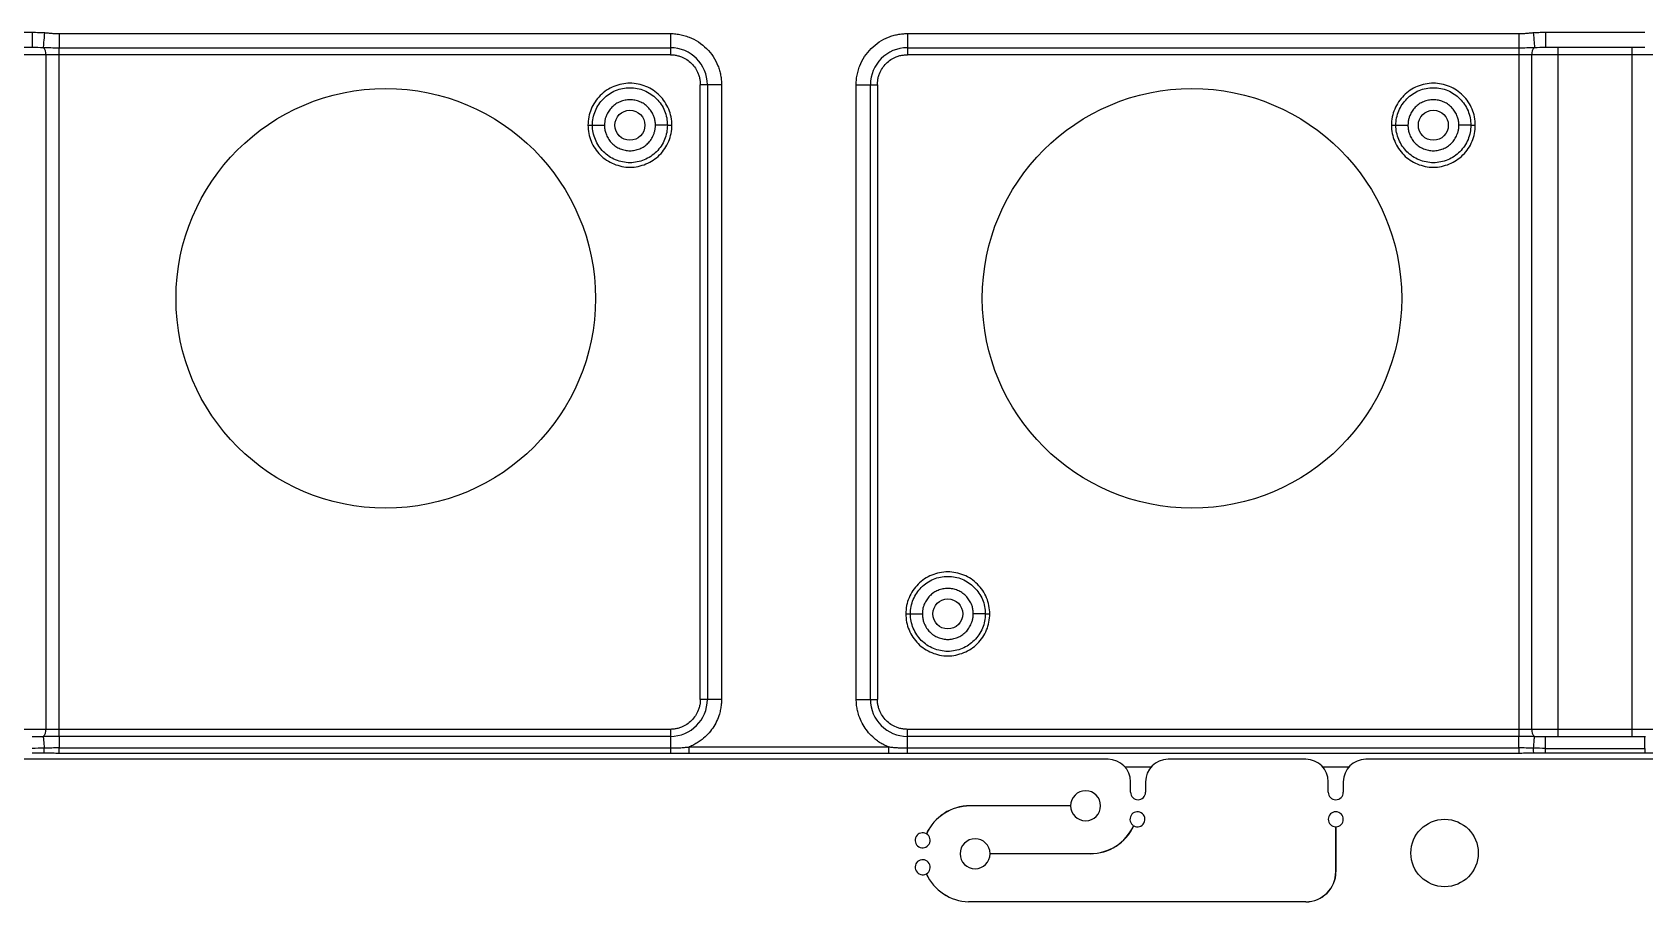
# Model space of a CAD drawing. Header units: millimetres. Extents: x -1 to 1576, y 30 to 633.
# Drawn here: x 930.4 to 1038, y 421 to 479.1 of the extents above; entities that cross this region are included whole.
import ezdxf

# ---------------------------------------------------------------- set-up
doc = ezdxf.new("R2010")
doc.units = ezdxf.units.MM

msp = doc.modelspace()

# ---------------------------------------------------------------- linework, layer by layer
at = {"color": 7, "linetype": 'Continuous', "lineweight": 25}
for p, q in [((923.77, 479.05), (930.39, 479.05)), ((1031.41, 479.05), (1038.03, 479.05)), ((923.77, 478.05), (930.39, 478.05)), ((932.18, 478.97), (972.99, 478.97)), ((932.18, 478.02), (972.99, 478.02)), ((932.18, 432.08), (932.18, 478.02)), ((972.99, 478.97), (972.99, 477.55)), ((988.81, 478.97), (1029.62, 478.97)), ((988.81, 478.97), (988.81, 477.55)), ((988.81, 478.02), (1029.62, 478.02)), ((1029.62, 478.02), (1029.62, 432.08)), ((1031.36, 478.05), (1031.41, 478.06)), ((1031.41, 478.05), (1038.03, 478.05)), ((1032.24, 478.05), (1032.24, 432.05)), ((1037.2, 432.05), (1037.2, 478.05)), ((972.99, 477.55), (881.17, 477.55)), ((931.31, 477.55), (931.31, 432.55)), ((1080.63, 477.55), (988.81, 477.55)), ((1030.5, 432.55), (1030.5, 477.55)), ((976.41, 475.55), (974.99, 475.55)), ((974.99, 434.55), (974.99, 475.55)), ((975.46, 475.55), (975.46, 434.55)), ((976.41, 475.55), (976.41, 434.55)), ((985.4, 434.55), (985.4, 475.55)), ((985.4, 475.55), (986.81, 475.55)), ((986.34, 434.55), (986.34, 475.55)), ((986.81, 475.55), (986.81, 434.55)), ((976.41, 434.55), (974.99, 434.55)), ((985.4, 434.55), (986.81, 434.55)), ((972.99, 432.55), (881.17, 432.55)), ((930.44, 432.05), (930.39, 432.05)), ((972.99, 432.08), (932.18, 432.08)), ((972.99, 432.55), (972.99, 431.31)), ((988.81, 431.31), (988.81, 432.55)), ((1080.63, 432.55), (988.81, 432.55)), ((1029.62, 432.08), (988.81, 432.08)), ((1031.41, 432.04), (1031.31, 432.05)), ((1038.03, 432.05), (1031.41, 432.05)), ((1038.08, 432.05), (1038.03, 432.05)), ((932.18, 431.31), (972.99, 431.31)), ((972.99, 430.94), (932.18, 430.94)), ((974.25, 431.38), (987.55, 431.38)), ((987.55, 430.94), (974.25, 430.94)), ((988.81, 431.31), (1029.62, 431.31)), ((1029.62, 430.94), (988.81, 430.94)), ((1031.41, 431.28), (1038.03, 431.28)), ((1038.03, 430.95), (1031.41, 430.95)), ((1038.03, 431.28), (1038.03, 430.95)), ((1002.21, 430.55), (911.77, 430.55)), ((1003.33, 430.05), (1005.09, 430.05)), ((1015.41, 430.55), (1006.21, 430.55)), ((1016.53, 430.05), (1018.29, 430.05)), ((1109.85, 430.55), (1019.41, 430.55)), ((1003.71, 428.35), (1003.71, 429.05)), ((1004.71, 429.05), (1004.71, 428.35)), ((1016.91, 428.35), (1016.91, 429.05)), ((1017.91, 429.05), (1017.91, 428.35)), ((992.99, 427.46), (999.71, 427.46)), ((999.71, 427.45), (992.99, 427.45)), ((1017.41, 423.05), (1017.41, 426.05)), ((1017.42, 426.05), (1017.42, 423.05)), ((994.33, 424.26), (1001.01, 424.26)), ((1001.01, 424.25), (994.33, 424.25)), ((992.9, 421.06), (1015.41, 421.06)), ((1015.41, 421.05), (992.9, 421.05))]:
    msp.add_line(p, q, dxfattribs=at)
for centre, radius in [((953.99, 461.3), 14), ((1007.81, 461.3), 14), ((1024.67, 424.3), 2.25)]:
    msp.add_circle(centre, radius, dxfattribs=at)
at = {"color": 141}
for centre in [(970.29, 472.85), (1023.92, 472.85), (991.51, 440.25)]:
    msp.add_circle(centre, 1, dxfattribs=at)
at = {"color": 7, "linetype": 'Continuous', "lineweight": 25}
for centre, radius, start, end in [((930.75, 477.63), 0.562, 352.1767, 47.5651), ((972.99, 475.55), 2.47, 0, 90), ((988.81, 475.55), 2.47, 90, 180), ((1031.05, 477.63), 0.562, 132.435, 187.8232), ((972.99, 434.55), 2.47, 270, 360), ((988.81, 434.55), 2.47, 180, 270), ((930.75, 432.48), 0.562, 312.435, 7.8232), ((1031.05, 432.48), 0.562, 172.1767, 227.5651), ((1002.21, 429.05), 1.5, 360, 90), ((1006.21, 429.05), 1.5, 90, 180), ((1015.41, 429.05), 1.5, 0, 90), ((1019.41, 429.05), 1.5, 90, 180), ((1000.71, 427.45), 1, 180.2864, 179.714), ((992.99, 424.25), 3.2, 90.0002, 155.3911), ((992.99, 424.25), 3.19, 90.0002, 155.4086), ((1004.21, 428.35), 0.5, 180, 360), ((1017.41, 428.35), 0.5, 180, 0), ((1004.17, 426.55), 0.5, 240.4, 239.2487), ((1017.41, 426.55), 0.5, 270.573, 269.427), ((989.83, 425.15), 0.5, 60.4208, 59.27), ((993.33, 424.25), 1, 0.2867, 359.7138), ((1001.01, 427.45), 3.19, 270.0002, 335.4017), ((1001.01, 427.45), 3.2, 270.0002, 335.3842), ((989.83, 423.35), 0.5, 300.7523, 299.6009), ((1015.41, 423.05), 2.01, 270, 0), ((1015.41, 423.05), 2, 270, 360), ((992.99, 424.25), 3.21, 204.6144, 268.4153), ((992.99, 424.25), 3.2, 204.597, 268.4128)]:
    msp.add_arc(centre, radius, start, end, dxfattribs=at)
for points, knots in [([(930.39, 479.05), (930.54, 479.05), (930.82, 479.05), (931.09, 479.03), (931.21, 479.03)], [0, 0, 0, 0, 0.5562128, 1, 1, 1, 1]), ([(930.39, 479.05), (930.39, 478.92), (930.39, 478.79), (930.39, 478.55), (930.39, 478.44), (930.39, 478.25), (930.39, 478.18), (930.39, 478.08), (930.39, 478.05), (930.39, 478.05)], [0, 0, 0, 0, 0.25, 0.25, 0.5, 0.5, 0.75, 0.75, 1, 1, 1, 1]), ([(931.21, 479.03), (931.19, 478.79), (931.17, 478.56), (931.14, 478.21), (931.13, 478.08), (931.13, 478.04)], [0, 0, 0, 0, 0.5, 0.5, 1, 1, 1, 1]), ([(931.21, 479.03), (931.29, 479.02), (931.46, 479.01), (931.71, 478.98), (931.95, 478.97), (932.1, 478.97), (932.18, 478.97)], [0, 0, 0, 0, 0.26275, 0.514851, 0.767475, 1, 1, 1, 1]), ([(1029.62, 478.97), (1029.7, 478.97), (1029.86, 478.97), (1030.09, 478.98), (1030.34, 479.01), (1030.51, 479.02), (1030.59, 479.03)], [0, 0, 0, 0, 0.232371, 0.485289, 0.737412, 1, 1, 1, 1]), ([(1030.59, 479.03), (1030.65, 479.03), (1030.77, 479.04), (1030.96, 479.05), (1031.18, 479.05), (1031.33, 479.05), (1031.41, 479.05)], [0, 0, 0, 0, 0.207871, 0.443757, 0.707773, 1, 1, 1, 1]), ([(1030.59, 479.03), (1030.61, 478.79), (1030.63, 478.56), (1030.66, 478.21), (1030.67, 478.08), (1030.67, 478.04)], [0, 0, 0, 0, 0.5, 0.5, 1, 1, 1, 1]), ([(1031.41, 479.05), (1031.41, 478.79), (1031.41, 478.53), (1031.41, 478.16), (1031.41, 478.05), (1031.41, 478.05)], [0, 0, 0, 0, 0.5, 0.5, 1, 1, 1, 1]), ([(932.18, 478.97), (932.18, 478.76), (932.18, 478.56), (932.18, 478.22), (932.18, 478.09), (932.18, 478.02)], [0, 0, 0, 0, 0.5, 0.5, 1, 1, 1, 1]), ([(972.99, 478.97), (973.05, 478.97), (973.18, 478.96), (973.36, 478.95), (973.54, 478.92), (973.72, 478.89), (973.9, 478.85), (974.07, 478.79), (974.41, 478.67), (974.88, 478.43), (975.42, 477.98), (975.87, 477.44), (976.13, 476.93), (976.28, 476.51), (976.35, 476.19), (976.4, 475.88), (976.4, 475.66), (976.41, 475.55)], [0, 0, 0, 0, 0.034552, 0.068858, 0.103016, 0.137128, 0.171294, 0.205615, 0.240191, 0.37006, 0.500029, 0.629897, 0.759866, 0.820152, 0.879909, 0.939678, 1, 1, 1, 1]), ([(985.4, 475.55), (985.4, 475.61), (985.4, 475.74), (985.41, 475.92), (985.44, 476.1), (985.47, 476.28), (985.52, 476.46), (985.57, 476.64), (985.69, 476.97), (985.94, 477.44), (986.38, 477.98), (986.92, 478.43), (987.43, 478.69), (987.86, 478.84), (988.17, 478.91), (988.49, 478.96), (988.7, 478.96), (988.81, 478.97)], [0, 0, 0, 0, 0.034552, 0.068858, 0.103016, 0.137128, 0.171294, 0.205615, 0.240191, 0.37006, 0.500029, 0.629897, 0.759866, 0.820152, 0.879909, 0.939678, 1, 1, 1, 1]), ([(1029.62, 478.97), (1029.62, 478.76), (1029.62, 478.56), (1029.62, 478.22), (1029.62, 478.09), (1029.62, 478.02)], [0, 0, 0, 0, 0.5, 0.5, 1, 1, 1, 1]), ([(972.99, 477.55), (973.03, 477.55), (973.12, 477.55), (973.24, 477.54), (973.37, 477.52), (973.49, 477.49), (973.61, 477.46), (973.82, 477.38), (974.1, 477.24), (974.41, 476.98), (974.67, 476.66), (974.84, 476.34), (974.93, 476.05), (974.98, 475.8), (974.99, 475.64), (974.99, 475.55)], [0, 0, 0, 0, 0.0402761, 0.0802426, 0.1200582, 0.159883, 0.1998773, 0.2401994, 0.3700431, 0.5000574, 0.6299012, 0.7599156, 0.8401208, 0.919721, 1, 1, 1, 1]), ([(986.81, 475.55), (986.81, 475.6), (986.81, 475.68), (986.83, 475.8), (986.84, 475.93), (986.87, 476.05), (986.91, 476.17), (986.98, 476.38), (987.13, 476.66), (987.39, 476.98), (987.7, 477.24), (988.02, 477.4), (988.31, 477.5), (988.56, 477.54), (988.73, 477.55), (988.81, 477.55)], [0, 0, 0, 0, 0.040276, 0.080243, 0.120058, 0.159883, 0.199877, 0.240199, 0.370043, 0.500057, 0.629901, 0.759916, 0.840121, 0.919721, 1, 1, 1, 1]), ([(973.09, 472.85), (973.09, 473.22), (973.02, 473.59), (972.74, 474.26), (972.53, 474.57), (972.01, 475.09), (971.7, 475.3), (971.02, 475.58), (970.66, 475.65), (969.92, 475.65), (969.56, 475.58), (968.88, 475.3), (968.57, 475.09), (968.05, 474.57), (967.84, 474.26), (967.56, 473.59), (967.49, 473.22), (967.49, 472.85)], [0, 0, 0, 0, 0.125, 0.125, 0.25, 0.25, 0.375, 0.375, 0.5, 0.5, 0.625, 0.625, 0.75, 0.75, 0.875, 0.875, 1, 1, 1, 1]), ([(967.79, 472.85), (967.79, 473.18), (967.86, 473.51), (968.11, 474.11), (968.29, 474.39), (968.75, 474.85), (969.03, 475.04), (969.64, 475.29), (969.96, 475.35), (970.62, 475.35), (970.95, 475.29), (971.55, 475.04), (971.83, 474.85), (972.29, 474.39), (972.48, 474.11), (972.73, 473.51), (972.79, 473.18), (972.79, 472.85)], [0, 0, 0, 0, 0.125, 0.125, 0.25, 0.25, 0.375, 0.375, 0.5, 0.5, 0.625, 0.625, 0.75, 0.75, 0.875, 0.875, 1, 1, 1, 1]), ([(1026.72, 472.85), (1026.72, 473.22), (1026.65, 473.59), (1026.37, 474.26), (1026.16, 474.57), (1025.64, 475.09), (1025.33, 475.3), (1024.66, 475.58), (1024.29, 475.65), (1023.56, 475.65), (1023.19, 475.58), (1022.51, 475.3), (1022.2, 475.09), (1021.69, 474.57), (1021.48, 474.26), (1021.2, 473.59), (1021.12, 473.22), (1021.12, 472.85)], [0, 0, 0, 0, 0.125, 0.125, 0.25, 0.25, 0.375, 0.375, 0.5, 0.5, 0.625, 0.625, 0.75, 0.75, 0.875, 0.875, 1, 1, 1, 1]), ([(1021.42, 472.85), (1021.42, 473.18), (1021.49, 473.51), (1021.74, 474.11), (1021.93, 474.39), (1022.39, 474.85), (1022.66, 475.04), (1023.27, 475.29), (1023.6, 475.35), (1024.25, 475.35), (1024.58, 475.29), (1025.18, 475.04), (1025.46, 474.85), (1025.92, 474.39), (1026.11, 474.11), (1026.36, 473.51), (1026.42, 473.18), (1026.42, 472.85)], [0, 0, 0, 0, 0.125, 0.125, 0.25, 0.25, 0.375, 0.375, 0.5, 0.5, 0.625, 0.625, 0.75, 0.75, 0.875, 0.875, 1, 1, 1, 1]), ([(971.99, 472.85), (971.99, 472.9), (971.99, 472.99), (971.97, 473.12), (971.95, 473.25), (971.91, 473.38), (971.84, 473.57), (971.71, 473.8), (971.5, 474.06), (971.24, 474.28), (970.95, 474.43), (970.63, 474.53), (970.29, 474.56), (969.96, 474.53), (969.64, 474.43), (969.34, 474.28), (969.08, 474.06), (968.87, 473.8), (968.73, 473.54), (968.64, 473.29), (968.6, 473.08), (968.59, 472.93), (968.59, 472.85)], [0, 0, 0, 0, 0.025179, 0.05013, 0.075011, 0.099978, 0.125186, 0.187587, 0.250092, 0.312501, 0.37501, 0.437474, 0.50004, 0.562505, 0.625066, 0.687464, 0.749971, 0.812374, 0.874873, 0.916678, 0.958145, 1, 1, 1, 1]), ([(1025.62, 472.85), (1025.62, 472.9), (1025.62, 472.99), (1025.61, 473.12), (1025.58, 473.25), (1025.54, 473.38), (1025.47, 473.57), (1025.35, 473.8), (1025.13, 474.06), (1024.88, 474.28), (1024.58, 474.43), (1024.26, 474.53), (1023.92, 474.56), (1023.59, 474.53), (1023.27, 474.43), (1022.97, 474.28), (1022.71, 474.06), (1022.5, 473.8), (1022.36, 473.54), (1022.28, 473.29), (1022.23, 473.08), (1022.23, 472.93), (1022.22, 472.85)], [0, 0, 0, 0, 0.025179, 0.05013, 0.075011, 0.099978, 0.125186, 0.187587, 0.250092, 0.312501, 0.375011, 0.437474, 0.50004, 0.562505, 0.625066, 0.687464, 0.749971, 0.812374, 0.874873, 0.916678, 0.958145, 1, 1, 1, 1]), ([(967.49, 472.85), (967.57, 472.85), (967.65, 472.85), (967.76, 472.85), (967.79, 472.85), (967.79, 472.85)], [0, 0, 0, 0, 0.5, 0.5, 1, 1, 1, 1]), ([(967.49, 472.85), (967.49, 472.49), (967.56, 472.12), (967.84, 471.44), (968.05, 471.13), (968.57, 470.61), (968.88, 470.41), (969.56, 470.13), (969.92, 470.05), (970.66, 470.05), (971.02, 470.13), (971.7, 470.41), (972.01, 470.61), (972.53, 471.13), (972.74, 471.44), (973.02, 472.12), (973.09, 472.49), (973.09, 472.85)], [0, 0, 0, 0, 0.125, 0.125, 0.25, 0.25, 0.375, 0.375, 0.5, 0.5, 0.625, 0.625, 0.75, 0.75, 0.875, 0.875, 1, 1, 1, 1]), ([(972.79, 472.85), (972.79, 472.53), (972.73, 472.2), (972.48, 471.59), (972.29, 471.32), (971.83, 470.85), (971.55, 470.67), (970.95, 470.42), (970.62, 470.35), (969.96, 470.35), (969.64, 470.42), (969.03, 470.67), (968.75, 470.85), (968.29, 471.32), (968.11, 471.59), (967.86, 472.2), (967.79, 472.53), (967.79, 472.85)], [0, 0, 0, 0, 0.125, 0.125, 0.25, 0.25, 0.375, 0.375, 0.5, 0.5, 0.625, 0.625, 0.75, 0.75, 0.875, 0.875, 1, 1, 1, 1]), ([(967.79, 472.85), (967.79, 472.85), (967.88, 472.85), (968.17, 472.85), (968.38, 472.85), (968.59, 472.85)], [0, 0, 0, 0, 0.5, 0.5, 1, 1, 1, 1]), ([(968.59, 472.85), (968.59, 472.81), (968.59, 472.72), (968.61, 472.59), (968.64, 472.46), (968.67, 472.33), (968.74, 472.14), (968.87, 471.9), (969.08, 471.64), (969.34, 471.43), (969.64, 471.27), (969.96, 471.17), (970.29, 471.14), (970.62, 471.17), (970.95, 471.27), (971.24, 471.43), (971.5, 471.64), (971.71, 471.9), (971.85, 472.17), (971.94, 472.41), (971.98, 472.63), (971.99, 472.78), (971.99, 472.85)], [0, 0, 0, 0, 0.025108, 0.050018, 0.074887, 0.09987, 0.125122, 0.187514, 0.250079, 0.312484, 0.374988, 0.437452, 0.500017, 0.562482, 0.625047, 0.687453, 0.749962, 0.812367, 0.874868, 0.916676, 0.958145, 1, 1, 1, 1]), ([(972.79, 472.85), (972.79, 472.85), (972.7, 472.85), (972.41, 472.85), (972.2, 472.85), (971.99, 472.85)], [0, 0, 0, 0, 0.5, 0.5, 1, 1, 1, 1]), ([(972.79, 472.85), (972.79, 472.85), (972.82, 472.85), (972.93, 472.85), (973.01, 472.85), (973.09, 472.85)], [0, 0, 0, 0, 0.5, 0.5, 1, 1, 1, 1]), ([(1021.12, 472.85), (1021.2, 472.85), (1021.28, 472.85), (1021.39, 472.85), (1021.42, 472.85), (1021.42, 472.85)], [0, 0, 0, 0, 0.5, 0.5, 1, 1, 1, 1]), ([(1021.12, 472.85), (1021.12, 472.49), (1021.2, 472.12), (1021.48, 471.44), (1021.69, 471.13), (1022.2, 470.61), (1022.51, 470.41), (1023.19, 470.13), (1023.56, 470.05), (1024.29, 470.05), (1024.66, 470.13), (1025.33, 470.41), (1025.64, 470.61), (1026.16, 471.13), (1026.37, 471.44), (1026.65, 472.12), (1026.72, 472.49), (1026.72, 472.85)], [0, 0, 0, 0, 0.125, 0.125, 0.25, 0.25, 0.375, 0.375, 0.5, 0.5, 0.625, 0.625, 0.75, 0.75, 0.875, 0.875, 1, 1, 1, 1]), ([(1026.42, 472.85), (1026.42, 472.53), (1026.36, 472.2), (1026.11, 471.59), (1025.92, 471.32), (1025.46, 470.85), (1025.18, 470.67), (1024.58, 470.42), (1024.25, 470.35), (1023.6, 470.35), (1023.27, 470.42), (1022.66, 470.67), (1022.39, 470.85), (1021.93, 471.32), (1021.74, 471.59), (1021.49, 472.2), (1021.42, 472.53), (1021.42, 472.85)], [0, 0, 0, 0, 0.125, 0.125, 0.25, 0.25, 0.375, 0.375, 0.5, 0.5, 0.625, 0.625, 0.75, 0.75, 0.875, 0.875, 1, 1, 1, 1]), ([(1021.42, 472.85), (1021.42, 472.85), (1021.51, 472.85), (1021.81, 472.85), (1022.01, 472.85), (1022.22, 472.85)], [0, 0, 0, 0, 0.5, 0.5, 1, 1, 1, 1]), ([(1022.22, 472.85), (1022.23, 472.81), (1022.23, 472.72), (1022.24, 472.59), (1022.27, 472.46), (1022.31, 472.33), (1022.37, 472.14), (1022.5, 471.9), (1022.71, 471.64), (1022.97, 471.43), (1023.27, 471.27), (1023.59, 471.17), (1023.92, 471.14), (1024.26, 471.17), (1024.58, 471.27), (1024.88, 471.43), (1025.13, 471.64), (1025.35, 471.9), (1025.49, 472.17), (1025.57, 472.41), (1025.62, 472.63), (1025.62, 472.78), (1025.62, 472.85)], [0, 0, 0, 0, 0.025108, 0.050018, 0.074887, 0.09987, 0.125122, 0.187514, 0.250079, 0.312484, 0.374988, 0.437452, 0.500017, 0.562482, 0.625047, 0.687453, 0.749962, 0.812367, 0.874868, 0.916676, 0.958145, 1, 1, 1, 1]), ([(1026.42, 472.85), (1026.42, 472.85), (1026.34, 472.85), (1026.04, 472.85), (1025.83, 472.85), (1025.62, 472.85)], [0, 0, 0, 0, 0.5, 0.5, 1, 1, 1, 1]), ([(1026.42, 472.85), (1026.42, 472.85), (1026.46, 472.85), (1026.57, 472.85), (1026.65, 472.85), (1026.72, 472.85)], [0, 0, 0, 0, 0.5, 0.5, 1, 1, 1, 1]), ([(994.31, 440.25), (994.31, 440.62), (994.24, 440.99), (993.96, 441.66), (993.75, 441.97), (993.23, 442.49), (992.92, 442.7), (992.24, 442.98), (991.88, 443.05), (991.14, 443.05), (990.78, 442.98), (990.1, 442.7), (989.79, 442.49), (989.27, 441.97), (989.06, 441.66), (988.78, 440.99), (988.71, 440.62), (988.71, 440.25)], [0, 0, 0, 0, 0.125, 0.125, 0.25, 0.25, 0.375, 0.375, 0.5, 0.5, 0.625, 0.625, 0.75, 0.75, 0.875, 0.875, 1, 1, 1, 1]), ([(989.01, 440.25), (989.01, 440.58), (989.08, 440.91), (989.33, 441.51), (989.51, 441.79), (989.97, 442.25), (990.25, 442.44), (990.86, 442.69), (991.18, 442.75), (991.84, 442.75), (992.17, 442.69), (992.77, 442.44), (993.05, 442.25), (993.51, 441.79), (993.7, 441.51), (993.95, 440.91), (994.01, 440.58), (994.01, 440.25)], [0, 0, 0, 0, 0.125, 0.125, 0.25, 0.25, 0.375, 0.375, 0.5, 0.5, 0.625, 0.625, 0.75, 0.75, 0.875, 0.875, 1, 1, 1, 1]), ([(993.21, 440.25), (993.21, 440.3), (993.21, 440.39), (993.19, 440.52), (993.17, 440.65), (993.13, 440.78), (993.06, 440.97), (992.93, 441.2), (992.72, 441.46), (992.46, 441.68), (992.17, 441.83), (991.85, 441.93), (991.51, 441.96), (991.18, 441.93), (990.86, 441.83), (990.56, 441.68), (990.3, 441.46), (990.09, 441.2), (989.95, 440.94), (989.86, 440.69), (989.82, 440.48), (989.81, 440.33), (989.81, 440.25)], [0, 0, 0, 0, 0.025179, 0.05013, 0.075011, 0.099978, 0.125186, 0.187587, 0.250092, 0.312501, 0.375011, 0.437474, 0.50004, 0.562505, 0.625066, 0.687464, 0.749971, 0.812374, 0.874873, 0.916678, 0.958145, 1, 1, 1, 1]), ([(988.71, 440.25), (988.79, 440.25), (988.87, 440.25), (988.98, 440.25), (989.01, 440.25), (989.01, 440.25)], [0, 0, 0, 0, 0.5, 0.5, 1, 1, 1, 1]), ([(988.71, 440.25), (988.71, 439.89), (988.78, 439.52), (989.06, 438.84), (989.27, 438.53), (989.79, 438.01), (990.1, 437.81), (990.78, 437.53), (991.14, 437.45), (991.88, 437.45), (992.24, 437.53), (992.92, 437.81), (993.23, 438.01), (993.75, 438.53), (993.96, 438.84), (994.24, 439.52), (994.31, 439.89), (994.31, 440.25)], [0, 0, 0, 0, 0.125, 0.125, 0.25, 0.25, 0.375, 0.375, 0.5, 0.5, 0.625, 0.625, 0.75, 0.75, 0.875, 0.875, 1, 1, 1, 1]), ([(994.01, 440.25), (994.01, 439.93), (993.95, 439.6), (993.7, 438.99), (993.51, 438.72), (993.05, 438.25), (992.77, 438.07), (992.17, 437.82), (991.84, 437.75), (991.18, 437.75), (990.86, 437.82), (990.25, 438.07), (989.97, 438.25), (989.51, 438.72), (989.33, 438.99), (989.08, 439.6), (989.01, 439.93), (989.01, 440.25)], [0, 0, 0, 0, 0.125, 0.125, 0.25, 0.25, 0.375, 0.375, 0.5, 0.5, 0.625, 0.625, 0.75, 0.75, 0.875, 0.875, 1, 1, 1, 1]), ([(989.01, 440.25), (989.01, 440.25), (989.1, 440.25), (989.39, 440.25), (989.6, 440.25), (989.81, 440.25)], [0, 0, 0, 0, 0.5, 0.5, 1, 1, 1, 1]), ([(989.01, 440.25), (989.01, 440.25), (989.1, 440.25), (989.39, 440.25), (989.6, 440.25), (989.81, 440.25)], [0, 0, 0, 0, 0.5, 0.5, 1, 1, 1, 1]), ([(989.81, 440.25), (989.81, 440.21), (989.81, 440.12), (989.83, 439.99), (989.86, 439.86), (989.89, 439.73), (989.96, 439.54), (990.09, 439.3), (990.3, 439.04), (990.56, 438.83), (990.86, 438.67), (991.18, 438.57), (991.51, 438.54), (991.84, 438.57), (992.17, 438.67), (992.46, 438.83), (992.72, 439.04), (992.93, 439.3), (993.07, 439.57), (993.16, 439.81), (993.2, 440.03), (993.21, 440.18), (993.21, 440.25)], [0, 0, 0, 0, 0.025108, 0.050018, 0.074887, 0.09987, 0.125122, 0.187514, 0.250079, 0.312484, 0.374988, 0.437452, 0.500017, 0.562482, 0.625047, 0.687453, 0.749962, 0.812367, 0.874868, 0.916676, 0.958145, 1, 1, 1, 1]), ([(994.01, 440.25), (994.01, 440.25), (993.92, 440.25), (993.63, 440.25), (993.42, 440.25), (993.21, 440.25)], [0, 0, 0, 0, 0.5, 0.5, 1, 1, 1, 1]), ([(994.01, 440.25), (994.01, 440.25), (994.04, 440.25), (994.15, 440.25), (994.23, 440.25), (994.31, 440.25)], [0, 0, 0, 0, 0.5, 0.5, 1, 1, 1, 1]), ([(974.99, 434.55), (974.99, 434.51), (974.99, 434.43), (974.98, 434.3), (974.96, 434.18), (974.93, 434.06), (974.89, 433.94), (974.82, 433.73), (974.68, 433.45), (974.41, 433.13), (974.1, 432.87), (973.78, 432.7), (973.49, 432.61), (973.24, 432.56), (973.08, 432.56), (972.99, 432.55)], [0, 0, 0, 0, 0.040276, 0.080243, 0.120058, 0.159883, 0.199877, 0.240199, 0.370043, 0.500057, 0.629901, 0.759916, 0.840121, 0.919721, 1, 1, 1, 1]), ([(976.41, 434.55), (976.4, 434.5), (976.4, 434.39), (976.39, 434.22), (976.37, 434.06), (976.34, 433.89), (976.31, 433.73), (976.23, 433.46), (976.09, 433.08), (975.83, 432.63), (975.5, 432.22), (975.16, 431.91), (974.84, 431.68), (974.56, 431.51), (974.35, 431.42), (974.25, 431.38)], [0, 0, 0, 0, 0.040883, 0.08158, 0.122187, 0.162802, 0.203521, 0.244441, 0.372171, 0.500035, 0.627766, 0.75563, 0.837187, 0.918385, 1, 1, 1, 1]), ([(987.55, 431.38), (987.5, 431.4), (987.4, 431.44), (987.25, 431.52), (987.1, 431.59), (986.96, 431.68), (986.82, 431.77), (986.6, 431.95), (986.3, 432.22), (985.98, 432.63), (985.72, 433.08), (985.55, 433.51), (985.46, 433.89), (985.41, 434.22), (985.4, 434.44), (985.4, 434.55)], [0, 0, 0, 0, 0.040883, 0.08158, 0.122187, 0.162802, 0.203521, 0.244441, 0.372171, 0.500035, 0.627766, 0.75563, 0.837187, 0.918385, 1, 1, 1, 1]), ([(988.81, 432.55), (988.77, 432.55), (988.68, 432.56), (988.56, 432.57), (988.44, 432.59), (988.31, 432.61), (988.19, 432.65), (987.99, 432.72), (987.7, 432.87), (987.39, 433.13), (987.13, 433.45), (986.96, 433.77), (986.87, 434.05), (986.82, 434.3), (986.81, 434.47), (986.81, 434.55)], [0, 0, 0, 0, 0.040276, 0.080243, 0.120058, 0.159883, 0.199877, 0.240199, 0.370043, 0.500057, 0.629901, 0.759916, 0.840121, 0.919721, 1, 1, 1, 1]), ([(931.13, 432.06), (931.13, 432.03), (931.14, 431.94), (931.16, 431.66), (931.18, 431.48), (931.19, 431.29)], [0, 0, 0, 0, 0.5, 0.5, 1, 1, 1, 1]), ([(932.18, 432.08), (932.18, 432.02), (932.18, 431.92), (932.18, 431.65), (932.18, 431.48), (932.18, 431.31)], [0, 0, 0, 0, 0.5, 0.5, 1, 1, 1, 1]), ([(1029.62, 431.31), (1029.62, 431.48), (1029.62, 431.65), (1029.62, 431.92), (1029.62, 432.02), (1029.62, 432.08)], [0, 0, 0, 0, 0.5, 0.5, 1, 1, 1, 1]), ([(1030.61, 431.29), (1030.63, 431.48), (1030.64, 431.66), (1030.66, 431.94), (1030.67, 432.03), (1030.67, 432.06)], [0, 0, 0, 0, 0.5, 0.5, 1, 1, 1, 1]), ([(1031.41, 431.28), (1031.41, 431.5), (1031.41, 431.7), (1031.41, 431.98), (1031.41, 432.05), (1031.41, 432.05)], [0, 0, 0, 0, 0.5, 0.5, 1, 1, 1, 1]), ([(1038.03, 431.28), (1038.03, 431.5), (1038.03, 431.7), (1038.03, 431.98), (1038.03, 432.05), (1038.03, 432.05)], [0, 0, 0, 0, 0.5, 0.5, 1, 1, 1, 1]), ([(931.18, 430.95), (931.06, 430.95), (930.8, 430.95), (930.54, 430.95), (930.39, 430.95)], [0, 0, 0, 0, 0.452244, 1, 1, 1, 1]), ([(932.18, 430.94), (932.04, 430.95), (931.71, 430.95), (931.38, 430.95), (931.18, 430.95)], [0, 0, 0, 0, 0.420474, 1, 1, 1, 1]), ([(972.99, 431.31), (973.09, 431.31), (973.3, 431.31), (973.61, 431.32), (973.93, 431.34), (974.14, 431.37), (974.25, 431.38)], [0, 0, 0, 0, 0.245457, 0.492199, 0.742868, 1, 1, 1, 1]), ([(974.25, 430.94), (974.17, 430.94), (973.95, 430.94), (973.63, 430.94), (973.29, 430.94), (973.08, 430.94), (972.99, 430.94)], [0, 0, 0, 0, 0.200515, 0.50786, 0.778848, 1, 1, 1, 1]), ([(974.25, 430.94), (974.25, 430.98), (974.25, 431.04), (974.25, 431.2), (974.25, 431.29), (974.25, 431.38)], [0, 0, 0, 0, 0.5, 0.5, 1, 1, 1, 1]), ([(987.55, 431.38), (987.55, 431.29), (987.55, 431.2), (987.55, 431.04), (987.55, 430.98), (987.55, 430.94)], [0, 0, 0, 0, 0.5, 0.5, 1, 1, 1, 1]), ([(987.55, 431.38), (987.64, 431.37), (987.81, 431.35), (988.06, 431.33), (988.31, 431.32), (988.56, 431.31), (988.73, 431.31), (988.81, 431.31)], [0, 0, 0, 0, 0.206312, 0.408164, 0.606837, 0.80366, 1, 1, 1, 1]), ([(988.81, 430.94), (988.72, 430.94), (988.51, 430.94), (988.18, 430.94), (987.85, 430.94), (987.64, 430.94), (987.55, 430.94)], [0, 0, 0, 0, 0.221378, 0.492164, 0.7995, 1, 1, 1, 1]), ([(1030.62, 430.95), (1030.43, 430.95), (1030.09, 430.95), (1029.76, 430.95), (1029.62, 430.94)], [0, 0, 0, 0, 0.580575, 1, 1, 1, 1]), ([(1031.41, 430.95), (1031.26, 430.95), (1031, 430.95), (1030.74, 430.95), (1030.62, 430.95)], [0, 0, 0, 0, 0.548125, 1, 1, 1, 1]), ([(1038.82, 430.95), (1038.7, 430.95), (1038.44, 430.95), (1038.18, 430.95), (1038.03, 430.95)], [0, 0, 0, 0, 0.452244, 1, 1, 1, 1])]:
    msp.add_open_spline(points, degree=3, knots=knots, dxfattribs=at)
for points in [[(930.39, 478.05), (930.65, 478.05), (930.89, 478.05), (931.13, 478.04)], [(931.13, 478.04), (931.45, 478.03), (931.82, 478.02), (932.18, 478.02)], [(1029.62, 478.02), (1029.99, 478.02), (1030.35, 478.03), (1030.67, 478.04)], [(1030.67, 478.04), (1030.91, 478.05), (1031.15, 478.05), (1031.41, 478.05)], [(931.13, 432.06), (930.89, 432.05), (930.65, 432.05), (930.39, 432.05)], [(932.18, 432.08), (931.82, 432.08), (931.45, 432.07), (931.13, 432.06)], [(1030.67, 432.06), (1030.35, 432.07), (1029.99, 432.08), (1029.62, 432.08)], [(1031.41, 432.05), (1031.15, 432.05), (1030.91, 432.05), (1030.67, 432.06)], [(931.19, 431.29), (930.92, 431.29), (930.66, 431.28), (930.39, 431.28)], [(931.18, 430.95), (931.19, 431.02), (931.19, 431.15), (931.19, 431.29)], [(932.18, 431.31), (931.86, 431.31), (931.53, 431.3), (931.19, 431.29)], [(932.18, 430.94), (932.18, 431.02), (932.18, 431.15), (932.18, 431.31)], [(972.99, 431.31), (972.99, 431.15), (972.99, 431.02), (972.99, 430.94)], [(988.81, 430.94), (988.81, 431.02), (988.81, 431.15), (988.81, 431.31)], [(1029.62, 431.31), (1029.62, 431.15), (1029.62, 431.02), (1029.62, 430.94)], [(1030.61, 431.29), (1030.27, 431.3), (1029.95, 431.31), (1029.62, 431.31)], [(1030.62, 430.95), (1030.62, 431.02), (1030.61, 431.15), (1030.61, 431.29)], [(1031.41, 431.28), (1031.15, 431.28), (1030.88, 431.29), (1030.61, 431.29)], [(1031.41, 430.95), (1031.41, 431.02), (1031.41, 431.14), (1031.41, 431.28)]]:
    msp.add_open_spline(points, degree=3, dxfattribs=at)

doc.saveas('drawing.dxf')
